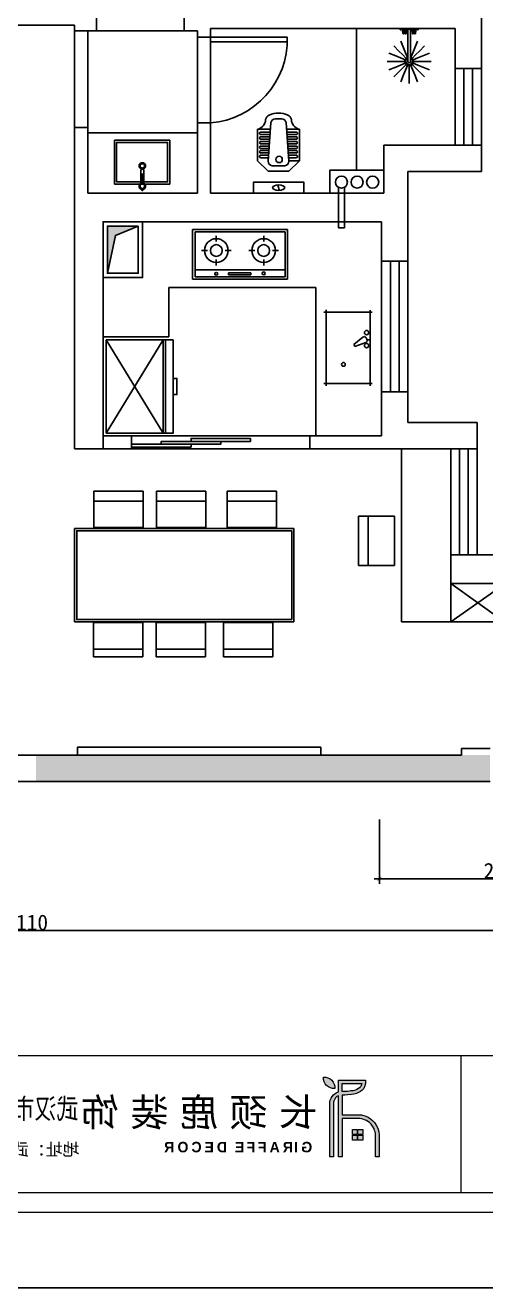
# Model space of a CAD drawing. Header units: inches. Extents: x 1174834 to 1369688, y -175882 to -108740.
# Drawn here: x 1189497 to 1193697, y -146600 to -135095 of the extents above; entities that cross this region are included whole.
import ezdxf

# ---------------------------------------------------------------- set-up
doc = ezdxf.new("R2010")
doc.units = ezdxf.units.IN
doc.header["$LTSCALE"] = 500
doc.header["$MEASUREMENT"] = 0
doc.linetypes.add('ACAD_ISO03W100', pattern=[30, 12, -18])
doc.linetypes.add('DASH', pattern=[0.35, 0.25, -0.1])
for name, color, linetype in [('0--家具', 2, 'Continuous'), ('0--家具细线', 14, 'Continuous'), ('A-01-原始墙体', 7, 'Continuous'), ('FF-FURN', 51, 'Continuous'), ('SH-尺寸标注', 32, 'Continuous'), ('WALL', 255, 'Continuous'), ('填充', 251, 'Continuous'), ('特细线', 251, 'Continuous')]:
    doc.layers.add(name, color=color, linetype=linetype)
doc.layers.add('022外尺寸标注', color=4, linetype='Continuous', lineweight=0)
doc.layers.add('填充线', color=143, linetype='Continuous', lineweight=9)
doc.styles.add('Arial', font='simhei.ttf')
doc.styles.add('QHGM-宋体', font='', dxfattribs={"width": 0.8})
doc.styles.add('宋体', font='', dxfattribs={"height": 80})
doc.styles.add('样式_1', font='')
doc.styles.add('黑体', font='simhei.ttf', dxfattribs={"height": 80})
doc.styles.get('QHGM-宋体').set_extended_font_data('SimSun')
doc.styles.get('宋体').set_extended_font_data('NSimSun')
doc.styles.get('样式_1').set_extended_font_data('FangSong_GB2312')
doc.dimstyles.new('D_20_2.35', dxfattribs={"dimtxt": 142.857143, "dimasz": 35.714286, "dimexe": 47.619048, "dimexo": 0, "dimgap": 0, "dimtad": 1, "dimdec": 0, "dimzin": 1, "dimdsep": 46, "dimtxsty": 'Standard', "dimblk": 'ARCHTICK', "dimcen": 0.09, "dimdle": 47.619048, "dimclrd": 252, "dimclre": 252, "dimclrt": 134, "dimadec": 0, "dimazin": 0, "dimtfac": 1, "dimtdec": 4, "dimtix": 1, "dimtmove": 2, "dimatfit": 3, "dimfxl": 1, "dimtolj": 1, "dimtzin": 0, "dimarcsym": 0})
doc.dimstyles.new('FS', dxfattribs={"dimscale": 60, "dimtxt": 2, "dimasz": 0.7, "dimexe": 1, "dimexo": 0.5, "dimtad": 1, "dimdec": 0, "dimzin": 0, "dimdsep": 46, "dimtxsty": 'Arial', "dimblk1": 'DOT', "dimblk2": 'DOT', "dimsah": 1, "dimcen": 0, "dimclrd": 8, "dimclre": 8, "dimclrt": 7, "dimadec": 0, "dimazin": 0, "dimtfac": 1, "dimtdec": 0, "dimtix": 1, "dimtmove": 2, "dimatfit": 3, "dimldrblk": 'DOT', "dimfxl": 1, "dimfxlon": 1, "dimtolj": 1, "dimtzin": 0, "dimlwd": -1, "dimarcsym": 0})

# ---------------------------------------------------------------- blocks, each defined once
blk = doc.blocks.new('_ArchTick')
at = {"color": 0, "linetype": 'ByBlock', "const_width": 0.15}
blk.add_lwpolyline([(-0.5, -0.5), (0.5, 0.5)], dxfattribs=at)
blk = doc.blocks.new('*D229')
at = {"layer": 'Defpoints', "color": 0, "linetype": 'Continuous', "transparency": 16777216}
for p in [(1192727, -142333), (1195017, -142333), (1195017, -142873)]:
    blk.add_point(p, dxfattribs=at)
at = {"layer": 'SH-尺寸标注', "color": 252, "linetype": 'Continuous', "lineweight": -2, "transparency": 16777216}
for p, q in [((1192727, -142333), (1192727, -142920)), ((1195017, -142333), (1195017, -142920)), ((1192679, -142873), (1195065, -142873))]:
    blk.add_line(p, q, dxfattribs=at)
at = {"layer": 'SH-尺寸标注', "color": 252, "linetype": 'Continuous', "lineweight": -2, "transparency": 16777216, "xscale": 35.71428581050463, "yscale": 35.71428581050463, "zscale": 35.71428581050463, "rotation": 180}
blk.add_blockref('_ArchTick', (1192727, -142873), dxfattribs=at)
at = {"layer": 'SH-尺寸标注', "color": 252, "linetype": 'Continuous', "lineweight": -2, "transparency": 16777216, "xscale": 35.71428581050463, "yscale": 35.71428581050463, "zscale": 35.71428581050463}
blk.add_blockref('_ArchTick', (1195017, -142873), dxfattribs=at)
at = {"layer": 'SH-尺寸标注', "color": 134, "linetype": 'Continuous', "transparency": 16777216, "insert": (1193872, -142801), "char_height": 142.9, "attachment_point": 5}
blk.add_mtext('\\A1;2290', dxfattribs=at)
blk = doc.blocks.new('*D230')
at = {"layer": 'Defpoints', "color": 0, "linetype": 'Continuous', "transparency": 16777216}
for p in [(1183907, -142333), (1195017, -142333), (1195017, -143344)]:
    blk.add_point(p, dxfattribs=at)
at = {"layer": 'SH-尺寸标注', "color": 252, "linetype": 'Continuous', "lineweight": -2, "transparency": 16777216}
for p, q in [((1183907, -142333), (1183907, -143392)), ((1195017, -142333), (1195017, -143392)), ((1183859, -143344), (1195065, -143344))]:
    blk.add_line(p, q, dxfattribs=at)
at = {"layer": 'SH-尺寸标注', "color": 252, "linetype": 'Continuous', "lineweight": -2, "transparency": 16777216, "xscale": 35.71428581050463, "yscale": 35.71428581050463, "zscale": 35.71428581050463, "rotation": 180}
blk.add_blockref('_ArchTick', (1183907, -143344), dxfattribs=at)
at = {"layer": 'SH-尺寸标注', "color": 252, "linetype": 'Continuous', "lineweight": -2, "transparency": 16777216, "xscale": 35.71428581050463, "yscale": 35.71428581050463, "zscale": 35.71428581050463}
blk.add_blockref('_ArchTick', (1195017, -143344), dxfattribs=at)
at = {"layer": 'SH-尺寸标注', "color": 134, "linetype": 'Continuous', "transparency": 16777216, "insert": (1189462, -143272), "char_height": 142.9, "attachment_point": 5}
blk.add_mtext('\\A1;11110', dxfattribs=at)
blk = doc.blocks.new('YLD.Studio-02-155')
at = {"layer": 'FF-FURN', "color": 253}
for p, q in [((-294, 189), (-582, 189)), ((-582, 189), (-582, 72)), ((-294, 189), (-200, 93)), ((-294, 189), (-294, 93)), ((-677, 27), (-677, -30)), ((-643, 67), (-292, 93)), ((-250, 57), (-250, -61)), ((-200, 93), (-200, -97)), ((-643, -71), (-292, -96)), ((-582, -192), (-582, -75)), ((-294, -192), (-200, -97)), ((-294, -192), (-582, -192))]:
    blk.add_line(p, q, dxfattribs=at)
at = {"layer": 'FF-FURN', "color": 251}
for p, q in [((-556, 161), (-556, 74)), ((-534, 161), (-534, 76)), ((-514, 160), (-514, 77)), ((-491, 160), (-491, 79)), ((-471, 160), (-471, 81)), ((-449, 160), (-449, 82)), ((-429, 159), (-429, 84)), ((-406, 159), (-406, 85)), ((-388, 159), (-388, 87)), ((-366, 159), (-366, 88)), ((-346, 161), (-346, 90)), ((-323, 161), (-323, 91)), ((-556, -164), (-556, -78)), ((-534, -164), (-534, -79)), ((-514, -163), (-514, -81)), ((-491, -163), (-491, -82)), ((-471, -163), (-471, -84)), ((-449, -163), (-449, -86)), ((-429, -163), (-429, -87)), ((-406, -163), (-406, -89)), ((-388, -163), (-388, -90)), ((-366, -163), (-366, -92)), ((-346, -164), (-346, -93)), ((-323, -164), (-323, -95))]:
    blk.add_line(p, q, dxfattribs=at)
at = {"layer": 'FF-FURN', "color": 253}
blk.add_lwpolyline([(0, 230), (0, -230), (-100, -230), (-100, 230)], close=True, dxfattribs=at)
at = {"layer": 'FF-FURN', "color": 253, "extrusion": (0, 0, -1)}
for centre, major_axis, ratio, start_param, end_param in [((-666, 70), (38.6, 31.5), 0.902843, 4.16241, 5.262368), ((-686, 224), (-71.7, 85.5), 0.937093, 2.564574, 3.718612), ((-539, -1), (-135, -135), 1, 0.322824, 1.238257), ((-639, 30), (-26.7, -26.7), 1, 0.715172, 2.250128), ((-289, 53), (-28.2, -28.2), 1, 2.279041, 3.82138)]:
    blk.add_ellipse(centre, major_axis=major_axis, ratio=ratio, start_param=start_param, end_param=end_param, dxfattribs=at)
at = {"layer": 'FF-FURN', "color": 251, "extrusion": (0, 0, -1)}
for centre, major_axis, start_param, end_param in [((-545, 161), (7.95, -7.95), 2.356194, 5.497787), ((-503, 160), (7.95, -7.95), 2.356194, 5.497787), ((-460, 160), (-7.95, -7.95), 0.785398, 3.926991), ((-418, 159), (-7.95, -7.95), 0.785398, 3.926991), ((-377, 159), (-7.95, -7.95), 0.785398, 3.926991), ((-335, 161), (-7.95, -7.95), 0.785398, 3.926991), ((-307, 4), (20.5, -20.5), 0.785398, 7.068583)]:
    blk.add_ellipse(centre, major_axis=major_axis, ratio=1, start_param=start_param, end_param=end_param, dxfattribs=at)
at = {"layer": 'FF-FURN', "color": 250}
blk.add_ellipse((-50, 0), major_axis=(0, 55.8), ratio=0.441777, start_param=-3.141592653589793, end_param=3.141592653589792, dxfattribs=at)
at = {"layer": 'FF-FURN', "color": 253}
for centre, major_axis, ratio, start_param, end_param in [((-666, -73), (38.6, -31.5), 0.902843, 4.16241, 5.262368), ((-639, -33), (-26.7, 26.7), 1, 0.715172, 2.250128), ((-289, -56), (-28.2, 28.2), 1, 2.279041, 3.82138), ((-686, -227), (-71.7, -85.5), 0.937093, 2.564574, 3.718612)]:
    blk.add_ellipse(centre, major_axis=major_axis, ratio=ratio, start_param=start_param, end_param=end_param, dxfattribs=at)
at = {"layer": 'FF-FURN', "color": 251}
for centre, major_axis, start_param, end_param in [((-545, -164), (7.95, 7.95), 2.356194, 5.497787), ((-503, -163), (7.95, 7.95), 2.356194, 5.497787), ((-460, -163), (-7.95, 7.95), 0.785398, 3.926991), ((-418, -163), (-7.95, 7.95), 0.785398, 3.926991), ((-377, -163), (-7.95, 7.95), 0.785398, 3.926991), ((-335, -164), (-7.95, 7.95), 0.785398, 3.926991)]:
    blk.add_ellipse(centre, major_axis=major_axis, ratio=1, start_param=start_param, end_param=end_param, dxfattribs=at)
at = {"layer": 'FF-FURN', "color": 250}
blk.add_spline([(-25, -2), (-38, 3), (-67, -5), (-75, -2)], degree=3, dxfattribs=at)
blk = doc.blocks.new('DOT')
at = {"color": 0}
blk.add_line((-1, 0), (1, 0), dxfattribs=at)
at = {"color": 0, "const_width": 0.5}
blk.add_lwpolyline([(-0.25, 0, 1), (0.25, 0, 1)], format="xyb", close=True, dxfattribs=at)
blk = doc.blocks.new('*D10')
at = {"color": 8, "lineweight": -2, "transparency": 16777216}
for p, q in [((643506, -434179), (643359, -434179)), ((643506, -435029), (643359, -435029))]:
    blk.add_line(p, q, dxfattribs=at)
at = {"color": 8, "transparency": 16777216}
blk.add_line((643419, -434987), (643419, -434221), dxfattribs=at)
at = {"layer": 'Defpoints', "color": 0, "transparency": 16777216}
for p in [(643419, -434179), (643536, -434179), (643536, -435029)]:
    blk.add_point(p, dxfattribs=at)
at = {"color": 8, "transparency": 16777216, "xscale": 42, "yscale": 42, "zscale": 42}
for p, rotation in [((643419, -434179), 90), ((643419, -435029), 270)]:
    blk.add_blockref('DOT', p, dxfattribs=dict(at, rotation=rotation))
at = {"color": 7, "transparency": 16777216, "insert": (643321, -434604), "char_height": 120, "attachment_point": 5, "rotation": 90, "style": 'Arial'}
blk.add_mtext('\\A1;850', dxfattribs=at)
blk = doc.blocks.new('_DOT')
at = {"color": 0, "linetype": 'ByBlock'}
blk.add_line((-0.5, 0), (-1, 0), dxfattribs=at)
at = {"color": 0, "linetype": 'ByBlock', "const_width": 0.5}
blk.add_lwpolyline([(-0.25, 0, 1), (0.25, 0, 1)], format="xyb", close=True, dxfattribs=at)
blk = doc.blocks.new('A$C176de66d')
at = {"color": 3}
for p, q in [((0, 378), (0, 0)), ((0, 378), (720, 378)), ((18, 360), (18, 18)), ((18, 360), (702, 360)), ((702, 360), (702, 18)), ((720, 378), (720, 0)), ((0, 0), (720, 0)), ((18, 18), (702, 18))]:
    blk.add_line(p, q, dxfattribs=at)
at = {"color": 8}
for p, q in [((180, 331.1), (180, 286.1)), ((540, 331.1), (540, 286.1)), ((67.5, 218.6), (112.5, 218.6)), ((247.5, 218.6), (292.5, 218.6)), ((427.5, 218.6), (472.5, 218.6)), ((607.5, 218.6), (652.5, 218.6)), ((180, 151.1), (180, 106.1)), ((540, 151.1), (540, 106.1)), ((18, 72), (702, 72)), ((271.6, 48.1), (443, 48.1)), ((271.6, 33.8), (271.6, 48.1)), ((443, 33.8), (271.6, 33.8)), ((443, 48.1), (443, 33.8))]:
    blk.add_line(p, q, dxfattribs=at)
for centre, radius in [((180, 218.6), 90), ((540, 218.6), 90), ((180, 218.6), 45), ((540, 218.6), 45), ((179.5, 41.7), 10.8), ((539.8, 44.9), 10.8)]:
    blk.add_circle(centre, radius, dxfattribs=at)
blk = doc.blocks.new('A$C92e9f1b8')
at = {"color": 3}
for p, q in [((0, 420), (692, 420)), ((20, 0), (20, 440)), ((670, 442), (670, 0)), ((670, 0), (670, 440)), ((358, 159), (375, 169)), ((395, 59), (358, 159)), ((375, 169), (443, 86)), ((690, 20), (0, 20)), ((420, 47), (420, 20)), ((420, 47), (420, 20)), ((424, 48), (438, 56))]:
    blk.add_line(p, q, dxfattribs=at)
for centre, radius in [((195, 263), 16.9), ((366, 51), 19.8), ((485, 51), 19.8)]:
    blk.add_circle(centre, radius, dxfattribs=at)
for centre, start, end in [((414, 65), 200.5377, 300), ((428, 73), 300, 39.4623)]:
    blk.add_arc(centre, 19.8, start, end, dxfattribs=at)
blk = doc.blocks.new('A$Cfc64ca04')
at = {"color": 3, "linetype": 'DASH', "ltscale": 150}
for p, q in [((21, 255), (0, 255)), ((0, 245), (0, 255)), ((21, 245), (0, 245)), ((180, 265), (53, 265)), ((180, 235), (53, 235)), ((70, 255), (59, 255)), ((70, 245), (59, 245)), ((70, 242), (70, 258)), ((150, 258), (70, 258)), ((150, 242), (70, 242)), ((150, 242), (150, 258))]:
    blk.add_line(p, q, dxfattribs=at)
blk.add_lwpolyline([(60, 228), (60, 0), (460, 0), (460, 505), (60, 505), (60, 272)], dxfattribs=at)
at = {"color": 251, "true_color": 0x636466}
blk.add_lwpolyline([(80, 235), (80, 20), (440, 20), (440, 485), (80, 485), (80, 265)], dxfattribs=at)
at = {"color": 3, "linetype": 'DASH', "ltscale": 150}
blk.add_circle((40, 250), 20, dxfattribs=at)
for centre, radius, start, end in [((40, 250), 30, 30, 170.4059), ((40, 250), 30, 189.5941, 330), ((180, 250), 15, 270, 90)]:
    blk.add_arc(centre, radius, start, end, dxfattribs=at)
at = {"layer": 'FF-FURN', "color": 250}
for radius in [30, 20]:
    blk.add_circle((225, 250), radius, dxfattribs=at)
blk = doc.blocks.new('A$C4CD82E51')
at = {"color": 250, "linetype": 'ACAD_ISO03W100'}
for p, q in [((237, 215), (280, 233)), ((280, 233), (323, 251)), ((172, 172), (138, 138))]:
    blk.add_line(p, q, dxfattribs=at)
at = {"layer": '0--家具', "color": 144}
for p, q in [((479, 260), (455, 258)), ((455, 258), (455, 256)), ((455, 252), (455, 233)), ((487, 256), (493, 256)), ((487, 232), (493, 232)), ((200, 212), (493, 212)), ((200, 188), (493, 188)), ((455, 148), (455, 167)), ((455, 142), (455, 144)), ((479, 140), (455, 142)), ((487, 168), (493, 168)), ((487, 144), (493, 144))]:
    blk.add_line(p, q, dxfattribs=at)
for points in [[(480, 261, -0.246515), (473, 258), (452, 256)], [(452, 252), (473, 250, -1), (473, 235), (452, 233)], [(452, 148), (473, 150, 1), (473, 165), (452, 167)], [(480, 139, 0.246515), (473, 143), (452, 144)]]:
    blk.add_lwpolyline(points, format="xyb", dxfattribs=at)
for points in [[(480, 261), (487, 261), (487, 226), (452, 229), (452, 233)], [(452, 252), (452, 256)], [(480, 139), (487, 139), (487, 174), (452, 171), (452, 167)], [(452, 148), (452, 144)]]:
    blk.add_lwpolyline(points, dxfattribs=at)
blk.add_lwpolyline([(500, 121), (495, 121, -2.688214), (493, 126), (493, 275, -2.688214), (495, 280), (500, 280)], format="xyb", close=True, dxfattribs=at)
for radius, start, end in [(40, 17.4576, 342.5424), (30, 23.5782, 336.4218), (12, 90, 270)]:
    blk.add_arc((200, 200), radius, start, end, dxfattribs=at)
at = {"layer": '0--家具细线', "color": 250, "linetype": 'ACAD_ISO03W100'}
for p, q in [((149, 323), (123, 385)), ((200, 334), (200, 400)), ((251, 323), (277, 385)), ((77, 251), (15, 277)), ((106, 294), (59, 341)), ((120, 233), (77, 251)), ((138, 262), (106, 294)), ((163, 215), (120, 233)), ((172, 228), (138, 262)), ((167, 280), (149, 323)), ((185, 237), (167, 280)), ((200, 287), (200, 334)), ((200, 240), (200, 287)), ((215, 237), (233, 280)), ((228, 228), (262, 262)), ((233, 280), (251, 323)), ((262, 262), (294, 294)), ((294, 294), (341, 341)), ((323, 251), (385, 277)), ((67, 200), (0, 200)), ((77, 149), (15, 123)), ((113, 200), (67, 200)), ((120, 167), (77, 149)), ((138, 138), (106, 106)), ((160, 200), (113, 200)), ((163, 185), (120, 167)), ((167, 120), (149, 77)), ((185, 163), (167, 120)), ((200, 160), (200, 113)), ((215, 163), (233, 120)), ((228, 172), (262, 138)), ((233, 120), (251, 77)), ((237, 185), (280, 167)), ((262, 138), (294, 106)), ((280, 167), (323, 149)), ((323, 149), (385, 123)), ((106, 106), (59, 59)), ((149, 77), (123, 15)), ((200, 113), (200, 67)), ((200, 67), (200, 0)), ((251, 77), (277, 15)), ((294, 106), (341, 59))]:
    blk.add_line(p, q, dxfattribs=at)
blk = doc.blocks.new('gndghfggn')
at = {"layer": '022外尺寸标注'}
h = blk.add_hatch(color=143, dxfattribs=at)
h.dxf.hatch_style = 1
h.paths.add_polyline_path([(4708.14, -1030.86), (4707.46, -1030.86), (4707.46, -1031.54), (4708.14, -1031.54)], flags=17)
h.paths.add_polyline_path([(4708.93, -1030.86), (4708.25, -1030.86), (4708.25, -1031.54), (4708.93, -1031.54)], flags=17)
h.paths.add_polyline_path([(4708.93, -1032.34), (4708.93, -1031.66), (4708.25, -1031.66), (4708.25, -1032.34)], flags=17)
h.paths.add_polyline_path([(4708.14, -1031.66), (4707.46, -1031.66), (4707.46, -1032.34), (4708.14, -1032.34)], flags=17)
h.paths.add_polyline_path([(4710.39, -1028.73), (4708.02, -1028.73), (4707.62, -1028.77), (4707.04, -1028.94), (4706.7, -1029.1), (4706.37, -1029.31), (4706.02, -1029.61), (4705.8, -1029.84), (4705.54, -1030.22), (4705.33, -1030.65), (4705.17, -1031.15), (4705.12, -1031.56), (4705.12, -1034.73), (4705.63, -1034.73), (4705.63, -1031.71), (4705.66, -1031.4), (4705.7, -1031.18), (4705.76, -1030.99), (4705.85, -1030.73), (4706.05, -1030.36), (4706.27, -1030.1), (4706.51, -1029.86), (4706.75, -1029.68), (4706.93, -1029.57), (4707.07, -1029.49), (4707.22, -1029.44), (4707.43, -1029.37), (4707.64, -1029.3), (4707.9, -1029.25), (4710.39, -1029.25), (4710.39, -1034.74), (4710.9, -1034.74), (4710.9, -1026.02), (4711.04, -1026.09), (4711.14, -1026.15), (4711.24, -1026.23), (4711.29, -1026.29), (4711.34, -1026.33), (4711.42, -1026.44), (4711.51, -1026.59), (4711.56, -1026.72), (4711.58, -1026.77), (4711.61, -1026.83), (4711.62, -1026.91), (4711.64, -1027.02), (4711.66, -1027.11), (4711.66, -1034.74), (4712.18, -1034.74), (4712.18, -1027.13), (4712.16, -1026.9), (4712.1, -1026.66), (4711.98, -1026.37), (4711.84, -1026.12), (4711.62, -1025.87), (4711.38, -1025.68), (4711.25, -1025.62), (4710.9, -1025.48), (4710.9, -1023.79), (4707.06, -1023.79), (4707.06, -1024.27), (4707.14, -1024.6), (4707.32, -1024.97), (4707.55, -1025.23), (4707.8, -1025.43), (4708.08, -1025.58), (4708.35, -1025.69), (4708.74, -1025.79), (4709.09, -1025.84), (4709.57, -1025.9), (4710.02, -1025.93), (4710.39, -1025.93)])
h.paths.add_polyline_path([(4710.4, -1025.43), (4710.04, -1025.43), (4709.62, -1025.4), (4709.16, -1025.34), (4708.84, -1025.3), (4708.51, -1025.21), (4708.29, -1025.12), (4708.07, -1025.01), (4707.89, -1024.87), (4707.74, -1024.69), (4707.62, -1024.44), (4707.58, -1024.29), (4710.4, -1024.29)], flags=16)
h.paths.add_polyline_path([(4711.43, -1025, 0.456232), (4713.06, -1023.39, 0.456232)])
at = {"layer": '022外尺寸标注', "color": 143}
for points in [[(4710.9, -1026.02), (4711.04, -1026.09), (4711.14, -1026.15), (4711.24, -1026.23), (4711.29, -1026.29), (4711.34, -1026.33), (4711.42, -1026.44), (4711.51, -1026.59), (4711.56, -1026.72), (4711.58, -1026.77), (4711.61, -1026.83), (4711.62, -1026.91), (4711.64, -1027.02), (4711.66, -1027.11), (4711.66, -1034.74), (4712.18, -1034.74), (4712.18, -1027.13), (4712.16, -1026.9), (4712.1, -1026.66), (4711.98, -1026.37), (4711.84, -1026.12), (4711.62, -1025.87), (4711.38, -1025.68), (4711.25, -1025.62), (4710.9, -1025.48), (4710.9, -1023.79), (4707.06, -1023.79), (4707.06, -1024.27), (4707.14, -1024.6), (4707.32, -1024.97), (4707.55, -1025.23), (4707.8, -1025.43), (4708.08, -1025.58), (4708.35, -1025.69), (4708.74, -1025.79), (4709.09, -1025.84), (4709.57, -1025.9), (4710.02, -1025.93), (4710.39, -1025.93), (4710.39, -1028.73), (4708.02, -1028.73), (4707.62, -1028.77), (4707.04, -1028.94), (4706.7, -1029.1), (4706.37, -1029.31), (4706.02, -1029.61), (4705.8, -1029.84), (4705.54, -1030.22), (4705.33, -1030.65), (4705.17, -1031.15), (4705.12, -1031.56), (4705.12, -1034.73), (4705.63, -1034.73), (4705.63, -1031.71), (4705.66, -1031.4), (4705.7, -1031.18), (4705.76, -1030.99), (4705.85, -1030.73), (4706.05, -1030.36), (4706.27, -1030.1), (4706.51, -1029.86), (4706.75, -1029.68), (4706.93, -1029.57), (4707.07, -1029.49), (4707.22, -1029.44), (4707.43, -1029.37), (4707.64, -1029.3), (4707.9, -1029.25), (4710.39, -1029.25), (4710.39, -1034.74)], [(4710.39, -1034.74), (4710.9, -1034.74), (4710.9, -1026.02)]]:
    blk.add_lwpolyline(points, dxfattribs=at)
for points in [[(4710.4, -1025.43), (4710.4, -1024.29), (4707.58, -1024.29), (4707.62, -1024.44), (4707.74, -1024.69), (4707.89, -1024.87), (4708.07, -1025.01), (4708.29, -1025.12), (4708.51, -1025.21), (4708.84, -1025.3), (4709.16, -1025.34), (4709.62, -1025.4), (4710.04, -1025.43)], [(4707.46, -1031.54), (4708.14, -1031.54), (4708.14, -1030.86), (4707.46, -1030.86)], [(4707.46, -1032.34), (4708.14, -1032.34), (4708.14, -1031.66), (4707.46, -1031.66)], [(4708.25, -1031.54), (4708.93, -1031.54), (4708.93, -1030.86), (4708.25, -1030.86)], [(4708.25, -1032.34), (4708.93, -1032.34), (4708.93, -1031.66), (4708.25, -1031.66)]]:
    blk.add_lwpolyline(points, close=True, dxfattribs=at)
for centre, start, end in [((4712.95, -1024.9), 85.683, 183.7789), ((4711.55, -1023.49), 265.683, 3.7789)]:
    blk.add_arc(centre, 1.52, start, end, dxfattribs=at)
at = {"layer": '022外尺寸标注', "color": 143, "attachment_point": 1}
for s, width, insert, char_height, style in [('{\\f南宋书局体|b1|i0|c134|p2;\\T1.3;长颈鹿装饰}', 35.0689, (4713.92, -1026.39), 4, '宋体'), ('{\\f汉仪全唐诗简|b1|i0|c134|p18;\\T1.3;GIRAFFE DECOR}', 39.5744, (4714.68, -1032.6), 1.5, '样式_1')]:
    blk.add_mtext_dynamic_manual_height_columns(s, width=width, gutter_width=12.5, heights=[0], dxfattribs=dict(at, insert=insert, char_height=char_height, style=style))
blk = doc.blocks.new('JNNJ')
at = {"layer": 'WALL', "color": 8, "ltscale": 0.5}
for p, q in [((283797, -98160), (308185, -98160)), ((308185, -98160), (283797, -98160))]:
    blk.add_line(p, q, dxfattribs=at)
at = {"layer": '填充线'}
for p, q in [((307293, -96236), (284612, -96236)), ((284594, -97374), (307293, -97374)), ((284431, -97537), (307456, -97537))]:
    blk.add_line(p, q, dxfattribs=at)
blk = doc.blocks.new('HHYT')
at = {"layer": '填充线'}
blk.add_line((390529, -114619), (390529, -113481), dxfattribs=at)
blk.add_blockref('JNNJ', (99287, -17246))
at = {"layer": '填充', "xscale": 58.06672455353011, "yscale": 58.06672455353011, "zscale": 58.06672455353011}
blk.add_blockref('gndghfggn', (117997, -54237), dxfattribs=at)
at = {"layer": '填充线', "style": 'QHGM-宋体', "width": 0.8}
blk.add_text('武汉市长颈鹿装饰设计工程有限责任公司', height=166.55, dxfattribs=at).set_placement((393701, -114005))
at = {"layer": '填充线', "style": '黑体'}
blk.add_text('地址：武汉市白沙洲大道白沙洲未来城4栋2楼', height=102.81, dxfattribs=at).set_placement((393692, -114311))
blk = doc.blocks.new('A$C44EE5ACB')
at = {"color": 3, "ltscale": 10}
for p, q in [((105.7, 21), (105.7, 871.1)), ((124.8, 21), (124.8, 871.1))]:
    blk.add_line(p, q, dxfattribs=at)
at = {"color": 8, "linetype": 'ACAD_ISO03W100', "ltscale": 3}
for p, q in [((644.4, 21), (124.8, 871.1)), ((124.8, 21), (644.4, 871.1))]:
    blk.add_line(p, q, dxfattribs=at)
at = {"color": 3, "ltscale": 10}
for points in [[(644.4, 21), (644.4, 871.1), (34.4, 871.1), (34.4, 21)], [(34.4, 519.8), (34.4, 372.4), (0, 372.4), (0, 519.8)]]:
    blk.add_lwpolyline(points, close=True, dxfattribs=at)
at = {"color": 1}
dim = blk.add_aligned_dim(p1=(644.4, 21), p2=(644.4, 871.1), distance=116.8, dimstyle='FS', override={"dimblk1": 'DOT', "dimblk2": 'DOT', "dimldrblk": 'DOT', "dimfxl": 180}, dxfattribs=at)
dim.commit()
dim.dimension.update_dxf_attribs({"geometry": '*D10', "text_midpoint": (429.4, 446.1), "insert": (-642891.1, 435050)})

msp = doc.modelspace()

# ---------------------------------------------------------------- hatches: boundary and pattern name
at = {"layer": '特细线'}
h = msp.add_hatch(color=256, dxfattribs=at)
h.dxf.hatch_style = 1
h.paths.add_polyline_path([(1190527.1, -136925.3), (1190318.9, -137010), (1190247.1, -137355.3), (1190247.1, -136925.3)])
h = msp.add_hatch(color=256, dxfattribs=at)
h.dxf.hatch_style = 1
h.paths.add_polyline_path([(1189593.7, -141745.3), (1193737.1, -141745.3), (1193737.1, -141985.3), (1189593.7, -141985.3)])

# ---------------------------------------------------------------- linework, layer by layer
at = {"color": 3, "linetype": 'DASH', "ltscale": 150}
for p, q in [((1190067.1, -136075.3), (1191067.1, -136075.3)), ((1192147.1, -137485.3), (1190807.1, -137485.3)), ((1190807.1, -137935.3), (1190807.1, -137485.3)), ((1192147.1, -138835.3), (1192147.1, -137485.3)), ((1190207.1, -137935.3), (1190807.1, -137935.3)), ((1192927.1, -140531.2), (1192927.1, -138955.3)), ((1190120.6, -139431.5), (1190570.6, -139431.5)), ((1190691.7, -139431.5), (1191141.7, -139431.5)), ((1191337.3, -139431.5), (1191787.3, -139431.5)), ((1192624.5, -140018.8), (1192624.5, -139568.8)), ((1193377.1, -140531.2), (1193377.1, -140181.2)), ((1193377.1, -140531.2), (1192927.1, -140531.2)), ((1193377.1, -140531.2), (1195017.1, -140535.3)), ((1190120.6, -140780.9), (1190570.6, -140780.9)), ((1190120.6, -140780.9), (1190570.6, -140780.9)), ((1190691.7, -140780.9), (1191141.7, -140780.9)), ((1190691.7, -140780.9), (1191141.7, -140780.9)), ((1191304.9, -140780.9), (1191754.9, -140780.9)), ((1191304.9, -140780.9), (1191754.9, -140780.9))]:
    msp.add_line(p, q, dxfattribs=at)
at = {"color": 3}
for p, q in [((1192354.8, -136573.1), (1192354.8, -136942.2)), ((1192409.8, -136571.3), (1192409.8, -136942.2)), ((1192409.8, -136942.2), (1192354.8, -136942.2))]:
    msp.add_line(p, q, dxfattribs=at)
at = {"color": 147, "linetype": 'ACAD_ISO03W100', "ltscale": 3}
for p, q in [((1193377.1, -140181.2), (1193872.1, -140535.3)), ((1193872.1, -140185.3), (1193377.1, -140531.2))]:
    msp.add_line(p, q, dxfattribs=at)
at = {"color": 3}
for points in [[(1191187.1, -135245.3), (1191187.1, -135205.3), (1191887.1, -135205.3), (1191887.1, -135245.3)], [(1189973.2, -141745.3), (1192191.7, -141745.3), (1192191.7, -141674.6), (1189973.2, -141674.6)]]:
    msp.add_lwpolyline(points, close=True, dxfattribs=at)
at = {"color": 3, "linetype": 'DASH', "ltscale": 150}
for points in [[(1190122.2, -139670.8), (1190572.2, -139670.8), (1190572.2, -139341.9), (1190122.2, -139341.9)], [(1190693.2, -139670.8), (1191143.2, -139670.8), (1191143.2, -139341.9), (1190693.2, -139341.9)], [(1191337.3, -139670.8), (1191787.3, -139670.8), (1191787.3, -139341.9), (1191337.3, -139341.9)], [(1192863.7, -140017.3), (1192863.7, -139567.3), (1192534.9, -139567.3), (1192534.9, -140017.3)], [(1191947.1, -140531.2), (1191947.1, -139681.2), (1189947.1, -139681.2), (1189947.1, -140531.2)], [(1190570.6, -140539), (1190120.6, -140539), (1190120.6, -140852), (1190570.6, -140852)], [(1191141.7, -140539), (1190691.7, -140539), (1190691.7, -140852), (1191141.7, -140852)], [(1191754.9, -140539), (1191304.9, -140539), (1191304.9, -140852), (1191754.9, -140852)]]:
    msp.add_lwpolyline(points, close=True, dxfattribs=at)
at = {"color": 251, "true_color": 0x636466}
msp.add_lwpolyline([(1191927.1, -140511.2), (1191927.1, -139701.2), (1189967.1, -139701.2), (1189967.1, -140511.2)], close=True, dxfattribs=at)
at = {"color": 3}
for centre in [(1192380.7, -136524.6), (1192523.3, -136524.6), (1192665.3, -136524.7)]:
    msp.add_circle(centre, 55, dxfattribs=at)
at = {"layer": 'A-01-原始墙体', "color": 4}
for p, q in [((1193657.1, -135488.3), (1193657.1, -134715.3)), ((1190147.1, -135025.3), (1190147.1, -135145.3)), ((1190947.1, -135025.3), (1190947.1, -135145.3)), ((1189745.2, -135095.3), (1189947.1, -135095.3)), ((1189947.1, -135095.3), (1189947.1, -135145.3)), ((1189947.1, -135145.3), (1190147.1, -135145.3)), ((1190947.1, -135145.3), (1191067.1, -135145.3)), ((1191067.1, -135205.3), (1191067.1, -135145.3)), ((1191187.1, -135205.3), (1191187.1, -135125.3)), ((1192767.1, -135125.3), (1191187.1, -135125.3)), ((1191067.1, -135205.3), (1191187.1, -135205.3)), ((1193657.1, -135488.3), (1193417.1, -135488.3)), ((1189947.1, -138955.3), (1189947.1, -136026)), ((1189947.1, -136026), (1190067.1, -136026)), ((1190067.1, -136026), (1190067.1, -136625.3)), ((1191067.1, -136625.3), (1191067.1, -135985.3)), ((1191067.1, -135985.3), (1191187.1, -135985.3)), ((1191187.1, -135985.3), (1191187.1, -136625.3)), ((1192767.1, -136625.3), (1192767.1, -136188.3)), ((1193657.1, -136188.3), (1192767.1, -136188.3)), ((1193657.1, -136428.3), (1193657.1, -136188.3)), ((1192987.1, -137245.3), (1192987.1, -136428.3)), ((1193657.1, -136428.3), (1192987.1, -136428.3)), ((1190067.1, -136625.3), (1191067.1, -136625.3)), ((1191187.1, -136625.3), (1192767.1, -136625.3)), ((1192747.1, -136885.3), (1190567.1, -136885.3)), ((1190567.1, -136885.3), (1190567.1, -137395.3)), ((1192747.1, -137245.3), (1192747.1, -136885.3)), ((1192747.1, -137245.3), (1192987.1, -137245.3)), ((1190567.1, -137395.3), (1190207.1, -137395.3)), ((1190207.1, -137395.3), (1190207.1, -138835.3)), ((1190207.1, -138955.3), (1190207.1, -137395.3)), ((1192747.1, -138835.3), (1192747.1, -138435.3)), ((1192747.1, -138435.3), (1192987.1, -138435.3)), ((1192987.1, -138715.3), (1192987.1, -138435.3)), ((1192987.1, -138715.3), (1193617.1, -138715.3)), ((1193617.1, -138955.3), (1193617.1, -138715.3)), ((1190207.1, -138835.3), (1190467.1, -138835.3)), ((1190467.1, -138835.3), (1190467.1, -138955.3)), ((1192092.5, -138955.3), (1192092.5, -138835.3)), ((1192092.5, -138835.3), (1192747.1, -138835.3)), ((1190467.1, -138955.3), (1189947.1, -138955.3)), ((1192727.1, -138955.3), (1192092.5, -138955.3)), ((1192727.1, -138955.3), (1193617.1, -138955.3)), ((1193377.1, -140181.2), (1193377.1, -139921.2)), ((1193377.1, -139921.2), (1195257.1, -139925.3)), ((1193377.1, -140181.2), (1195017.1, -140185.3)), ((1193477.1, -141685.3), (1193737.1, -141685.3)), ((1193477.1, -141745.3), (1193477.1, -141685.3)), ((1193477.1, -141745.3), (1185477.1, -141745.3)), ((1193737.1, -141985.3), (1183667.1, -141985.3))]:
    msp.add_line(p, q, dxfattribs=at)
msp.add_lwpolyline([(1192767.1, -135125.3), (1193417.1, -135125.3), (1193417.1, -135488.3)], dxfattribs=at)
for points in [[(1192767.1, -136625.3), (1192275.4, -136625.3), (1192275.4, -136414.4), (1192767.1, -136414.4)], [(1190567.1, -136885.3), (1190207.1, -136885.3), (1190207.1, -137395.3), (1190567.1, -137395.3)]]:
    msp.add_lwpolyline(points, close=True, dxfattribs=at)
at = {"layer": '特细线'}
for p, q in [((1189745.2, -135095.3), (1188945.2, -135095.3)), ((1189947.1, -135145.3), (1189947.1, -136026)), ((1190067.1, -136026), (1190067.1, -135145.3)), ((1190947.1, -135145.3), (1190147.1, -135145.3)), ((1192517.1, -136414.4), (1192517.1, -135125.3)), ((1191067.1, -135985.3), (1191067.1, -135205.3)), ((1191187.1, -135205.3), (1191187.1, -135985.3)), ((1193417.1, -136188.3), (1193417.1, -135488.3)), ((1193497.1, -136188.3), (1193497.1, -135488.3)), ((1193577.1, -136188.3), (1193577.1, -135488.3)), ((1193657.1, -136188.3), (1193657.1, -135488.3)), ((1192747.1, -138435.3), (1192747.1, -137245.3)), ((1192827.1, -138435.3), (1192827.1, -137245.3)), ((1192907.1, -138435.3), (1192907.1, -137245.3)), ((1192987.1, -138435.3), (1192987.1, -137245.3)), ((1190467.1, -138835.3), (1192092.5, -138835.3)), ((1192092.5, -138955.3), (1190467.1, -138955.3)), ((1193377.1, -139925.3), (1193377.1, -138955.3)), ((1193457.1, -139925.3), (1193457.1, -138955.3)), ((1193537.1, -139925.3), (1193537.1, -138955.3)), ((1193617.1, -139925.3), (1193617.1, -138955.3))]:
    msp.add_line(p, q, dxfattribs=at)
for points in [[(1190527.1, -136925.3), (1190247.1, -136925.3), (1190247.1, -137355.3), (1190527.1, -137355.3)], [(1190467.1, -138939.6), (1191008.9, -138939.6), (1191008.9, -138913.4), (1190467.1, -138913.4)], [(1190738, -138913.4), (1191279.8, -138913.4), (1191279.8, -138887.1), (1190738, -138887.1)], [(1191008.9, -138887.1), (1191550.7, -138887.1), (1191550.7, -138860.9), (1191008.9, -138860.9)]]:
    msp.add_lwpolyline(points, close=True, dxfattribs=at)
msp.add_lwpolyline([(1190527.1, -136925.3), (1190318.9, -137010), (1190247.1, -137355.3)], dxfattribs=at)
msp.add_arc((1191124.8, -135225.3), 762.5, 274.6852, 1.50292, dxfattribs=at)

# ---------------------------------------------------------------- block references
at = {"xscale": -1.1, "yscale": 1.1, "zscale": 1.1}
msp.add_blockref('HHYT', (1623053.3, -19653.9), dxfattribs=at)
at = {"color": 3, "rotation": 90.00000000000001}
for name, p in [('A$Cfc64ca04', (1190814.9, -136602.6)), ('A$C92e9f1b8', (1192661.6, -138380.5))]:
    msp.add_blockref(name, p, dxfattribs=at)
at = {"color": 3, "xscale": 1.2, "yscale": 1.2, "zscale": 1.2}
msp.add_blockref('A$C176de66d', (1191023.7, -137410.5), dxfattribs=at)
at = {"color": 1, "xscale": -1}
msp.add_blockref('A$C44EE5ACB', (1190880.4, -138833.7), dxfattribs=at)
at = {"layer": 'FF-FURN', "rotation": 270}
msp.add_blockref('YLD.Studio-02-155', (1191808.3, -136625.3), dxfattribs=at)
at = {"layer": '填充', "color": 10, "rotation": 90.00000000000001}
msp.add_blockref('A$C4CD82E51', (1193198.7, -135625.3), dxfattribs=at)

# ---------------------------------------------------------------- dimensions: what is measured, and where the dimension line sits
at = {"layer": 'SH-尺寸标注', "color": 252, "linetype": 'Continuous'}
dim = msp.add_aligned_dim(p1=(1183907.1, -142333.1), p2=(1195017.1, -142333.1), distance=-1010.9, dimstyle='D_20_2.35', dxfattribs=at)
dim.commit()
dim.dimension.update_dxf_attribs({"geometry": '*D230', "text_midpoint": (1189462.1, -143272.5)})
dim = msp.add_linear_dim(base=(1195017.1, -142872.9), p1=(1192727.1, -142333.1), p2=(1195017.1, -142333.1), angle=0, dimstyle='D_20_2.35', dxfattribs=at)
dim.commit()
dim.dimension.update_dxf_attribs({"geometry": '*D229', "text_midpoint": (1193872.1, -142801.4)})

doc.saveas('drawing.dxf')
